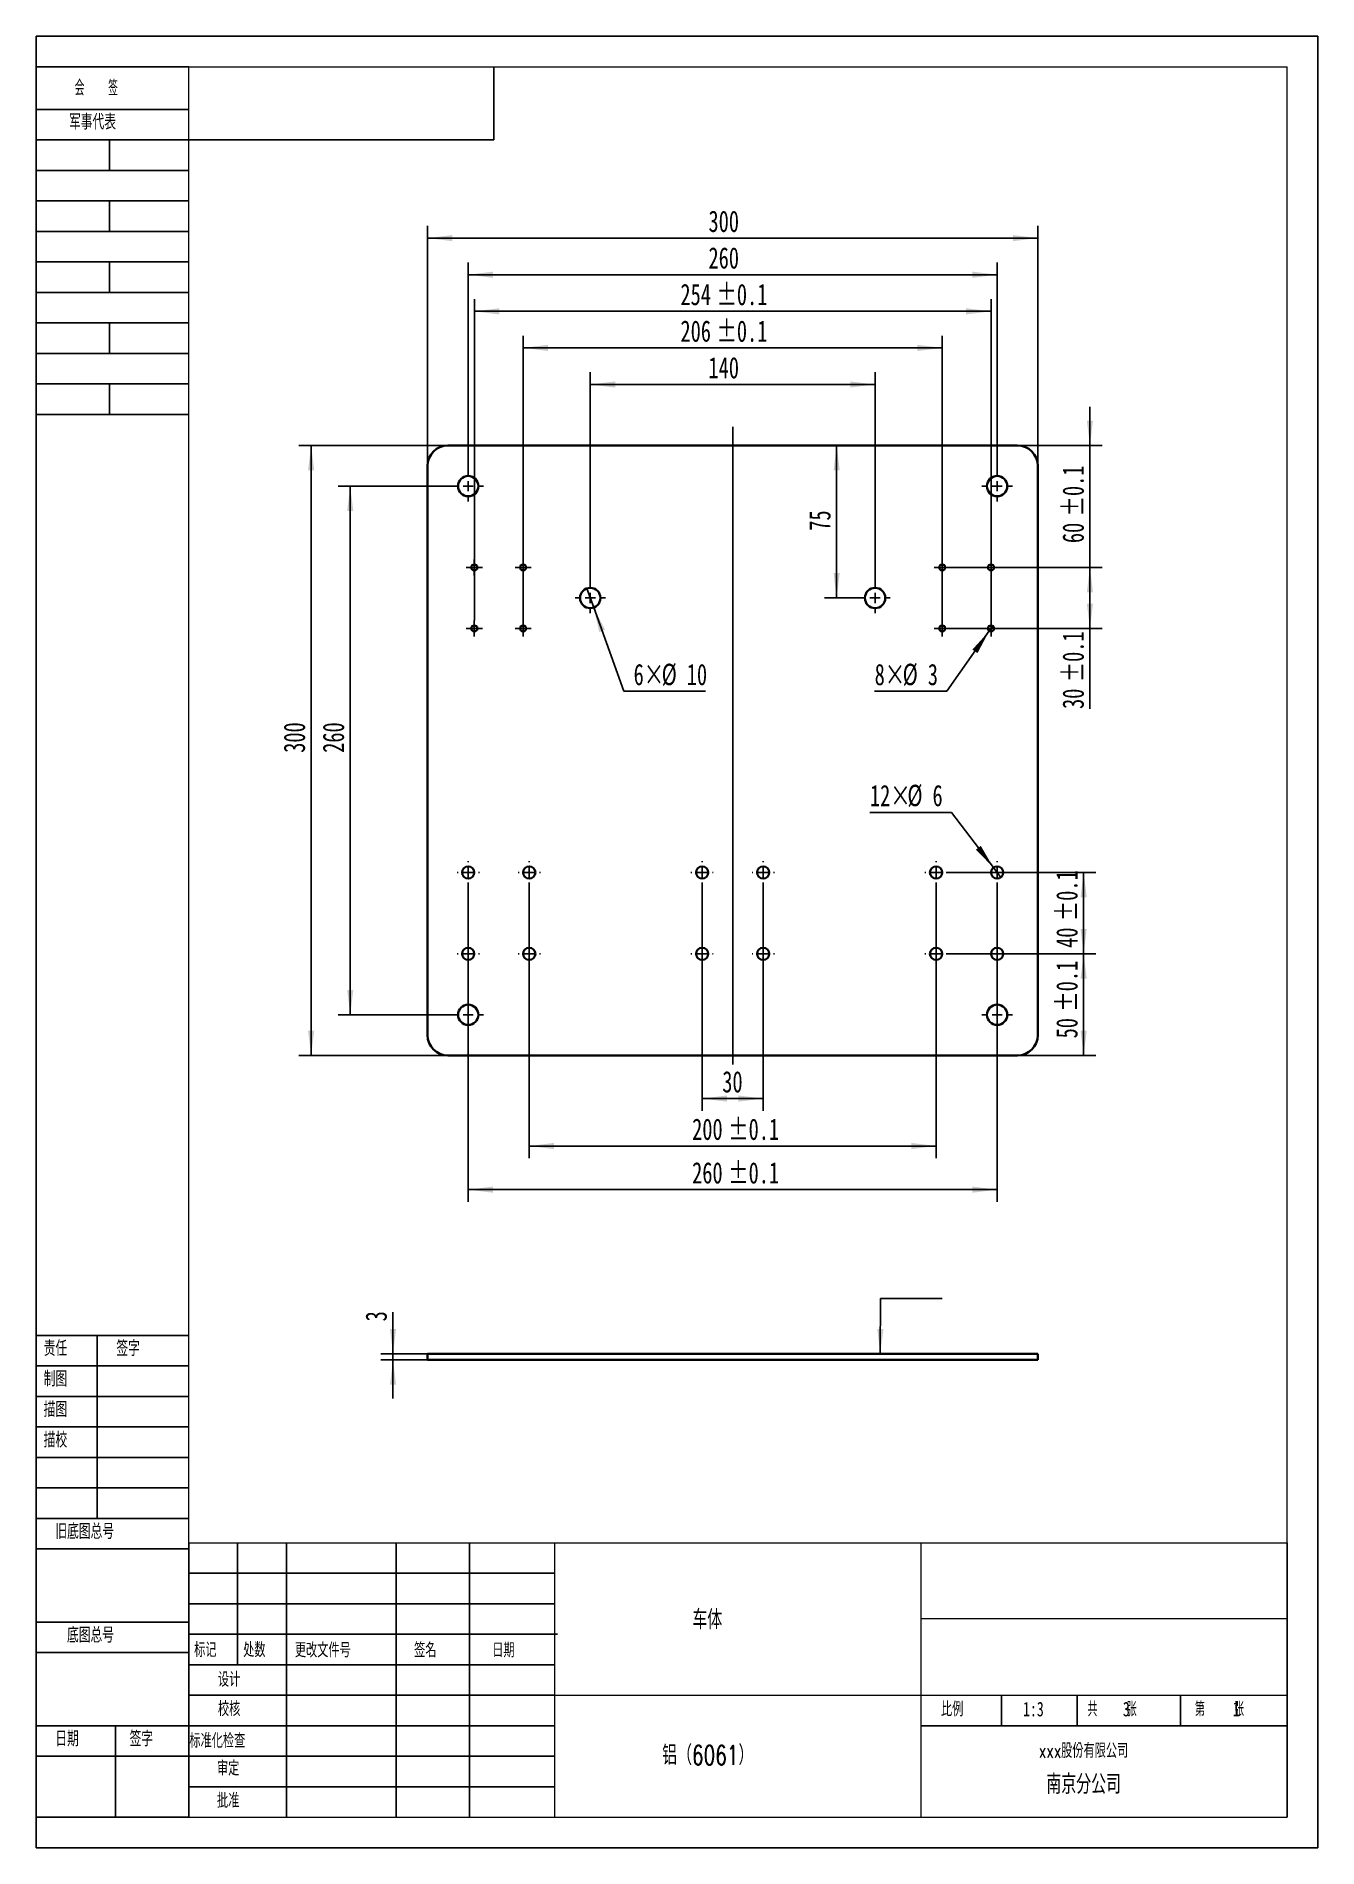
# Model space of a CAD drawing. Header units: millimetres. Extents: x 0 to 210, y 0 to 297.
import ezdxf

# ---------------------------------------------------------------- set-up
doc = ezdxf.new("R2010")
doc.units = ezdxf.units.MM
for name, color, linetype in [('1', 179, 'Continuous'), ('10', 7, 'Continuous'), ('FORMAT', 7, 'Continuous'), ('OB', 179, 'Continuous')]:
    doc.layers.add(name, color=color, linetype=linetype)
doc.layers.add('2', color=7, linetype='Continuous', lineweight=15)
doc.layers.add('3', color=179, linetype='Continuous', lineweight=15)
doc.styles.add('SLDTEXTSTYLE0', font='TXT', dxfattribs={"width": 0.7, "bigfont": 'bigfont'})
doc.styles.add('SLDTEXTSTYLE1', font='TXT', dxfattribs={"width": 0.566667, "bigfont": 'bigfont'})
doc.styles.add('SLDTEXTSTYLE2', font='TXT', dxfattribs={"width": 0.58, "bigfont": 'bigfont'})
doc.styles.add('SLDTEXTSTYLE3', font='TXT', dxfattribs={"width": 0.7})
doc.dimstyles.new('SLDDIMSTYLE0', dxfattribs={"dimtxt": 3.5, "dimasz": 4.08, "dimexe": 0, "dimexo": 0.0625, "dimgap": 0.875, "dimtad": 2, "dimlfac": 3, "dimrnd": 1e-09, "dimzin": 12, "dimdsep": 46, "dimtxsty": 'SLDTEXTSTYLE3', "dimsah": 1, "dimcen": 0.09, "dimadec": 0, "dimazin": 3, "dimtfac": 1, "dimtofl": 0, "dimtmove": 0, "dimatfit": 3, "dimfxl": 0, "dimfrac": 2, "dimtolj": 1, "dimtzin": 12, "dimarcsym": 0})
doc.dimstyles.new('SLDDIMSTYLE1', dxfattribs={"dimtxt": 3.5, "dimasz": 4.08, "dimexe": 0, "dimexo": 0.0625, "dimgap": 0.875, "dimtad": 2, "dimdec": 1, "dimlfac": 3, "dimrnd": 1e-09, "dimzin": 12, "dimdsep": 46, "dimtxsty": 'SLDTEXTSTYLE3', "dimsah": 1, "dimcen": 0.09, "dimadec": 0, "dimazin": 3, "dimtol": 1, "dimtp": 0.1, "dimtm": 0.1, "dimtfac": 1, "dimtdec": 1, "dimtofl": 0, "dimtmove": 0, "dimatfit": 3, "dimfxl": 0, "dimfrac": 2, "dimtolj": 1, "dimarcsym": 0})
doc.dimstyles.new('SLDDIMSTYLE2', dxfattribs={"dimtxt": 3.5, "dimasz": 4.08, "dimexe": 0, "dimexo": 0.0625, "dimgap": 0.875, "dimtad": 0, "dimtih": 1, "dimtoh": 1, "dimlfac": 3, "dimrnd": 1e-09, "dimzin": 12, "dimdsep": 46, "dimtxsty": 'SLDTEXTSTYLE3', "dimblk1": 'NONE', "dimsah": 1, "dimcen": 0, "dimadec": 0, "dimazin": 3, "dimtfac": 1, "dimtmove": 0, "dimatfit": 3, "dimldrblk": 'NONE', "dimfxl": 0, "dimfrac": 2, "dimtolj": 1, "dimtzin": 12, "dimarcsym": 0})
doc.dimstyles.new('SLDDIMSTYLE3', dxfattribs={"dimtxt": 3.5, "dimasz": 4.08, "dimexe": 0, "dimexo": 0.0625, "dimgap": 0.875, "dimtad": 2, "dimdec": 1, "dimlfac": 3, "dimrnd": 1e-09, "dimzin": 12, "dimdsep": 46, "dimtxsty": 'SLDTEXTSTYLE3', "dimsah": 1, "dimcen": 0.09, "dimadec": 0, "dimazin": 3, "dimtol": 1, "dimtp": 0.1, "dimtm": 0.1, "dimtfac": 1, "dimtdec": 1, "dimtmove": 0, "dimatfit": 0, "dimfxl": 0, "dimfrac": 2, "dimtolj": 1, "dimarcsym": 0})
doc.dimstyles.new('SLDDIMSTYLE4', dxfattribs={"dimtxt": 3.5, "dimasz": 4.08, "dimexe": 0, "dimexo": 0.0625, "dimgap": 0.875, "dimtad": 2, "dimlfac": 3, "dimrnd": 1e-09, "dimzin": 12, "dimdsep": 46, "dimtxsty": 'SLDTEXTSTYLE3', "dimsah": 1, "dimcen": 0.09, "dimadec": 0, "dimazin": 3, "dimtfac": 1, "dimtmove": 0, "dimatfit": 0, "dimfxl": 0, "dimfrac": 2, "dimtolj": 1, "dimtzin": 12, "dimarcsym": 0})

# ---------------------------------------------------------------- blocks, each defined once
blk = doc.blocks.new('_D')
at = {"layer": '10'}
for p, q in [((64.12, 226.57), (64.12, 265.9)), ((164.12, 226.57), (164.12, 265.9)), ((64.12, 263.9), (164.12, 263.9))]:
    blk.add_line(p, q, dxfattribs=at)
for points in [[(64.12, 263.9), (68.2, 263.39), (68.2, 264.41)], [(164.12, 263.9), (160.04, 264.41), (160.04, 263.39)]]:
    blk.add_solid(points, dxfattribs=at)
at = {"layer": '10', "insert": (110.16, 268.41), "char_height": 3.5, "attachment_point": 1, "style": 'SLDTEXTSTYLE3'}
blk.add_mtext('300', dxfattribs=at)
blk = doc.blocks.new('_D_1')
at = {"layer": '10'}
for p, q in [((67.46, 229.9), (43.05, 229.9)), ((45.05, 229.9), (45.05, 129.9)), ((67.46, 129.9), (43.05, 129.9))]:
    blk.add_line(p, q, dxfattribs=at)
for points in [[(45.05, 229.9), (44.54, 225.82), (45.56, 225.82)], [(45.05, 129.9), (45.56, 133.98), (44.54, 133.98)]]:
    blk.add_solid(points, dxfattribs=at)
at = {"layer": '10', "insert": (40.54, 179.52), "char_height": 3.5, "attachment_point": 1, "rotation": 90, "style": 'SLDTEXTSTYLE3'}
blk.add_mtext('300', dxfattribs=at)
blk = doc.blocks.new('_D_2')
at = {"layer": '10'}
for p, q in [((70.79, 225.73), (70.79, 259.9)), ((157.46, 225.73), (157.46, 259.9)), ((70.79, 257.9), (157.46, 257.9))]:
    blk.add_line(p, q, dxfattribs=at)
for points in [[(70.79, 257.9), (74.87, 257.39), (74.87, 258.41)], [(157.46, 257.9), (153.38, 258.41), (153.38, 257.39)]]:
    blk.add_solid(points, dxfattribs=at)
at = {"layer": '10', "insert": (110.16, 262.41), "char_height": 3.5, "attachment_point": 1, "style": 'SLDTEXTSTYLE3'}
blk.add_mtext('260', dxfattribs=at)
blk = doc.blocks.new('_D_3')
at = {"layer": '10'}
for p, q in [((71.79, 201.23), (71.79, 253.9)), ((156.46, 201.23), (156.46, 253.9)), ((71.79, 251.9), (156.46, 251.9))]:
    blk.add_line(p, q, dxfattribs=at)
for points in [[(71.79, 251.9), (75.87, 251.39), (75.87, 252.41)], [(156.46, 251.9), (152.38, 252.41), (152.38, 251.39)]]:
    blk.add_solid(points, dxfattribs=at)
at = {"layer": '10', "char_height": 3.5, "attachment_point": 1, "style": 'SLDTEXTSTYLE3'}
for s, insert in [('254', (105.56, 256.41)), ('±0.1', (111.48, 256.41))]:
    blk.add_mtext(s, dxfattribs=dict(at, insert=insert))
blk = doc.blocks.new('_D_4')
at = {"layer": '10'}
for p, q in [((79.79, 201.23), (79.79, 247.9)), ((148.46, 201.23), (148.46, 247.9)), ((79.79, 245.9), (148.46, 245.9))]:
    blk.add_line(p, q, dxfattribs=at)
for points in [[(79.79, 245.9), (83.87, 245.39), (83.87, 246.41)], [(148.46, 245.9), (144.38, 246.41), (144.38, 245.39)]]:
    blk.add_solid(points, dxfattribs=at)
at = {"layer": '10', "char_height": 3.5, "attachment_point": 1, "style": 'SLDTEXTSTYLE3'}
for s, insert in [('206', (105.57, 250.41)), ('±0.1', (111.48, 250.41))]:
    blk.add_mtext(s, dxfattribs=dict(at, insert=insert))
blk = doc.blocks.new('_D_5')
at = {"layer": '10'}
for p, q in [((90.79, 207.4), (90.79, 241.9)), ((137.46, 207.4), (137.46, 241.9)), ((90.79, 239.9), (137.46, 239.9))]:
    blk.add_line(p, q, dxfattribs=at)
for points in [[(90.79, 239.9), (94.87, 239.39), (94.87, 240.41)], [(137.46, 239.9), (133.38, 240.41), (133.38, 239.39)]]:
    blk.add_solid(points, dxfattribs=at)
at = {"layer": '10', "insert": (110.16, 244.41), "char_height": 3.5, "attachment_point": 1, "style": 'SLDTEXTSTYLE3'}
blk.add_mtext('140', dxfattribs=at)
blk = doc.blocks.new('_D_6')
at = {"layer": '10'}
for p, q in [((68.29, 223.23), (49.45, 223.23)), ((51.45, 223.23), (51.45, 136.57)), ((68.29, 136.57), (49.45, 136.57))]:
    blk.add_line(p, q, dxfattribs=at)
for points in [[(51.45, 223.23), (50.95, 219.15), (51.96, 219.15)], [(51.45, 136.57), (51.96, 140.65), (50.95, 140.65)]]:
    blk.add_solid(points, dxfattribs=at)
at = {"layer": '10', "insert": (46.94, 179.52), "char_height": 3.5, "attachment_point": 1, "rotation": 90, "style": 'SLDTEXTSTYLE3'}
blk.add_mtext('260', dxfattribs=at)
blk = doc.blocks.new('_D_7')
at = {"layer": '10'}
for p, q in [((70.79, 158.07), (70.79, 105.9)), ((157.46, 158.07), (157.46, 105.9)), ((70.79, 107.9), (157.46, 107.9))]:
    blk.add_line(p, q, dxfattribs=at)
for points in [[(70.79, 107.9), (74.87, 107.39), (74.87, 108.41)], [(157.46, 107.9), (153.38, 108.41), (153.38, 107.39)]]:
    blk.add_solid(points, dxfattribs=at)
at = {"layer": '10', "char_height": 3.5, "attachment_point": 1, "style": 'SLDTEXTSTYLE3'}
for s, insert in [('260', (107.48, 112.41)), ('±0.1', (113.4, 112.41))]:
    blk.add_mtext(s, dxfattribs=dict(at, insert=insert))
blk = doc.blocks.new('_D_8')
at = {"layer": '10'}
for p, q in [((80.79, 158.07), (80.79, 113.05)), ((147.46, 158.07), (147.46, 113.05)), ((80.79, 115.05), (147.46, 115.05))]:
    blk.add_line(p, q, dxfattribs=at)
for points in [[(80.79, 115.05), (84.87, 114.54), (84.87, 115.56)], [(147.46, 115.05), (143.38, 115.56), (143.38, 114.54)]]:
    blk.add_solid(points, dxfattribs=at)
at = {"layer": '10', "char_height": 3.5, "attachment_point": 1, "style": 'SLDTEXTSTYLE3'}
for s, insert in [('200', (107.48, 119.56)), ('±0.1', (113.4, 119.56))]:
    blk.add_mtext(s, dxfattribs=dict(at, insert=insert))
blk = doc.blocks.new('_D_9')
at = {"layer": '10'}
for p, q in [((109.12, 158.07), (109.12, 120.83)), ((119.12, 158.07), (119.12, 120.83)), ((109.12, 122.83), (119.12, 122.83))]:
    blk.add_line(p, q, dxfattribs=at)
for points in [[(109.12, 122.83), (113.2, 122.32), (113.2, 123.34)], [(119.12, 122.83), (115.04, 123.34), (115.04, 122.32)]]:
    blk.add_solid(points, dxfattribs=at)
at = {"layer": '10', "insert": (112.42, 127.34), "char_height": 3.5, "attachment_point": 1, "style": 'SLDTEXTSTYLE3'}
blk.add_mtext('30', dxfattribs=at)
blk = doc.blocks.new('_D_10')
at = {"layer": '10'}
for p, q in [((156.17, 199.49), (149.22, 189.6)), ((156.74, 200.31), (156.17, 199.49)), ((149.22, 189.6), (137.39, 189.6))]:
    blk.add_line(p, q, dxfattribs=at)
blk.add_solid([(156.17, 199.49), (153.41, 196.44), (154.24, 195.86)], dxfattribs=at)
at = {"layer": '10', "char_height": 3.5, "attachment_point": 1, "style": 'SLDTEXTSTYLE3'}
for s, insert in [('8×', (137.39, 194.11)), ('%%c', (141.98, 194.12)), ('3', (146.1, 194.11))]:
    blk.add_mtext(s, dxfattribs=dict(at, insert=insert))
blk = doc.blocks.new('_NONE')
blk = doc.blocks.new('_D_11')
at = {"layer": '10'}
for p, q in [((149.99, 169.75), (136.62, 169.75)), ((156.85, 160.7), (149.99, 169.75)), ((158.06, 159.1), (156.85, 160.7))]:
    blk.add_line(p, q, dxfattribs=at)
blk.add_solid([(156.85, 160.7), (154.79, 164.26), (153.98, 163.64)], dxfattribs=at)
at = {"layer": '10', "char_height": 3.5, "attachment_point": 1, "style": 'SLDTEXTSTYLE3'}
for s, insert in [('12×', (136.62, 174.26)), ('%%c', (142.76, 174.28)), ('6', (146.87, 174.26))]:
    blk.add_mtext(s, dxfattribs=dict(at, insert=insert))
blk = doc.blocks.new('_D_12')
at = {"layer": '10'}
for p, q in [((90.22, 206.47), (91.35, 203.33)), ((91.35, 203.33), (96.31, 189.6)), ((96.31, 189.6), (109.67, 189.6))]:
    blk.add_line(p, q, dxfattribs=at)
blk.add_solid([(91.35, 203.33), (92.26, 199.32), (93.22, 199.67)], dxfattribs=at)
at = {"layer": '10', "char_height": 3.5, "attachment_point": 1, "style": 'SLDTEXTSTYLE3'}
for s, insert in [('6×', (97.89, 194.11)), ('%%c', (102.49, 194.12)), ('10', (106.6, 194.11))]:
    blk.add_mtext(s, dxfattribs=dict(at, insert=insert))
blk = doc.blocks.new('_D_13')
at = {"layer": '10'}
for p, q in [((172.67, 229.9), (172.67, 236.25)), ((160.79, 229.9), (174.67, 229.9)), ((172.67, 209.9), (172.67, 229.9)), ((157.79, 209.9), (174.67, 209.9)), ((172.67, 209.9), (172.67, 203.55))]:
    blk.add_line(p, q, dxfattribs=at)
for points in [[(172.67, 229.9), (173.17, 233.98), (172.16, 233.98)], [(172.67, 209.9), (172.16, 205.82), (173.17, 205.82)]]:
    blk.add_solid(points, dxfattribs=at)
at = {"layer": '10', "char_height": 3.5, "attachment_point": 1, "rotation": 90, "style": 'SLDTEXTSTYLE3'}
for s, insert in [('±0.1', (168.16, 218.28)), ('60', (168.16, 213.9))]:
    blk.add_mtext(s, dxfattribs=dict(at, insert=insert))
blk = doc.blocks.new('_D_14')
at = {"layer": '10'}
for p, q in [((149.79, 209.9), (174.67, 209.9)), ((172.67, 209.9), (172.67, 199.9)), ((149.79, 199.9), (174.67, 199.9)), ((172.67, 199.9), (172.67, 186.71))]:
    blk.add_line(p, q, dxfattribs=at)
for points in [[(172.67, 209.9), (172.16, 205.82), (173.17, 205.82)], [(172.67, 199.9), (173.17, 203.98), (172.16, 203.98)]]:
    blk.add_solid(points, dxfattribs=at)
at = {"layer": '10', "char_height": 3.5, "attachment_point": 1, "rotation": 90, "style": 'SLDTEXTSTYLE3'}
for s, insert in [('±0.1', (168.16, 191.09)), ('30', (168.16, 186.71))]:
    blk.add_mtext(s, dxfattribs=dict(at, insert=insert))
blk = doc.blocks.new('_D_15')
at = {"layer": '10'}
for p, q in [((159.29, 146.57), (173.64, 146.57)), ((171.64, 146.57), (171.64, 129.9)), ((160.79, 129.9), (173.64, 129.9))]:
    blk.add_line(p, q, dxfattribs=at)
for points in [[(171.64, 146.57), (171.13, 142.49), (172.15, 142.49)], [(171.64, 129.9), (172.15, 133.98), (171.13, 133.98)]]:
    blk.add_solid(points, dxfattribs=at)
at = {"layer": '10', "char_height": 3.5, "attachment_point": 1, "rotation": 90, "style": 'SLDTEXTSTYLE3'}
for s, insert in [('±0.1', (167.13, 137.08)), ('50', (167.13, 132.7))]:
    blk.add_mtext(s, dxfattribs=dict(at, insert=insert))
blk = doc.blocks.new('_D_16')
at = {"layer": '10'}
for p, q in [((149.29, 159.9), (173.64, 159.9)), ((171.64, 159.9), (171.64, 146.57)), ((149.29, 146.57), (173.64, 146.57))]:
    blk.add_line(p, q, dxfattribs=at)
for points in [[(171.64, 159.9), (171.13, 155.82), (172.15, 155.82)], [(171.64, 146.57), (172.15, 150.65), (171.13, 150.65)]]:
    blk.add_solid(points, dxfattribs=at)
at = {"layer": '10', "char_height": 3.5, "attachment_point": 1, "rotation": 90, "style": 'SLDTEXTSTYLE3'}
for s, insert in [('±0.1', (167.13, 151.92)), ('40', (167.13, 147.54))]:
    blk.add_mtext(s, dxfattribs=dict(at, insert=insert))
blk = doc.blocks.new('_D_17')
at = {"layer": '10'}
for p, q in [((131.16, 229.9), (131.16, 204.9)), ((134.96, 204.9), (129.16, 204.9))]:
    blk.add_line(p, q, dxfattribs=at)
for points in [[(131.16, 229.9), (130.66, 225.82), (131.67, 225.82)], [(131.16, 204.9), (131.67, 208.98), (130.66, 208.98)]]:
    blk.add_solid(points, dxfattribs=at)
at = {"layer": '10', "insert": (126.65, 215.93), "char_height": 3.5, "attachment_point": 1, "rotation": 90, "style": 'SLDTEXTSTYLE3'}
blk.add_mtext('75', dxfattribs=at)
blk = doc.blocks.new('SW_CENTERMARKSYMBOL_0')
at = {"layer": '10', "color": 0}
for p, q in [((-0.83, 0), (-1.33, 0)), ((0, 0), (-0.83, 0)), ((0, 0.83), (0, 1.33)), ((0, 0), (0, 0.83)), ((0, 0), (0, -0.83)), ((0, 0), (0.83, 0)), ((0.83, 0), (1.33, 0)), ((0, -0.83), (0, -1.33))]:
    blk.add_line(p, q, dxfattribs=at)
blk = doc.blocks.new('SW_CENTERMARKSYMBOL_1')
at = {"layer": '10', "color": 0}
for p, q in [((-0.83, 0), (-1.33, 0)), ((0, 0), (-0.83, 0)), ((0, 0.83), (0, 1.33)), ((0, 0), (0, 0.83)), ((0, 0), (0, -0.83)), ((0, 0), (0.83, 0)), ((0.83, 0), (1.33, 0)), ((0, -0.83), (0, -1.33))]:
    blk.add_line(p, q, dxfattribs=at)
blk = doc.blocks.new('SW_CENTERMARKSYMBOL_2')
at = {"layer": '10', "color": 0}
for p, q in [((-0.83, 0), (-1.33, 0)), ((0, 0), (-0.83, 0)), ((0, 0.83), (0, 1.33)), ((0, 0), (0, 0.83)), ((0, 0), (0, -0.83)), ((0, 0), (0.83, 0)), ((0.83, 0), (1.33, 0)), ((0, -0.83), (0, -1.33))]:
    blk.add_line(p, q, dxfattribs=at)
blk = doc.blocks.new('SW_CENTERMARKSYMBOL_3')
at = {"layer": '10', "color": 0}
for p, q in [((-0.83, 0), (-1.33, 0)), ((0, 0), (-0.83, 0)), ((0, 0.83), (0, 1.33)), ((0, 0), (0, 0.83)), ((0, 0), (0, -0.83)), ((0, 0), (0.83, 0)), ((0.83, 0), (1.33, 0)), ((0, -0.83), (0, -1.33))]:
    blk.add_line(p, q, dxfattribs=at)
blk = doc.blocks.new('SW_CENTERMARKSYMBOL_4')
at = {"layer": '10', "color": 0}
for p, q in [((-0.83, 0), (-1.33, 0)), ((0, 0), (-0.83, 0)), ((0, 0.83), (0, 1.33)), ((0, 0), (0, 0.83)), ((0, 0), (0, -0.83)), ((0, 0), (0.83, 0)), ((0.83, 0), (1.33, 0)), ((0, -0.83), (0, -1.33))]:
    blk.add_line(p, q, dxfattribs=at)
blk = doc.blocks.new('SW_CENTERMARKSYMBOL_5')
at = {"layer": '10', "color": 0}
for p, q in [((-0.83, 0), (-1.33, 0)), ((0, 0), (-0.83, 0)), ((0, 0.83), (0, 1.33)), ((0, 0), (0, 0.83)), ((0, 0), (0, -0.83)), ((0, 0), (0.83, 0)), ((0.83, 0), (1.33, 0)), ((0, -0.83), (0, -1.33))]:
    blk.add_line(p, q, dxfattribs=at)
blk = doc.blocks.new('SW_CENTERMARKSYMBOL_6')
at = {"layer": '10', "color": 0}
for p, q in [((-0.83, 0), (-1.33, 0)), ((0, 0), (-0.83, 0)), ((0, 0.83), (0, 1.33)), ((0, 0), (0, 0.83)), ((0, 0), (0, -0.83)), ((0, 0), (0.83, 0)), ((0.83, 0), (1.33, 0)), ((0, -0.83), (0, -1.33))]:
    blk.add_line(p, q, dxfattribs=at)
blk = doc.blocks.new('SW_CENTERMARKSYMBOL_7')
at = {"layer": '10', "color": 0}
for p, q in [((-0.83, 0), (-1.33, 0)), ((0, 0), (-0.83, 0)), ((0, 0.83), (0, 1.33)), ((0, 0), (0, 0.83)), ((0, 0), (0, -0.83)), ((0, 0), (0.83, 0)), ((0.83, 0), (1.33, 0)), ((0, -0.83), (0, -1.33))]:
    blk.add_line(p, q, dxfattribs=at)
blk = doc.blocks.new('SW_CENTERMARKSYMBOL_8')
at = {"layer": '10', "color": 0}
for p, q in [((-1.67, 0), (-2.5, 0)), ((0, 0), (-0.83, 0)), ((0, 1.67), (0, 2.5)), ((0, 0), (0, 0.83)), ((0, 0), (0, -0.83)), ((0, 0), (0.83, 0)), ((1.67, 0), (2.5, 0)), ((0, -1.67), (0, -2.5))]:
    blk.add_line(p, q, dxfattribs=at)
blk = doc.blocks.new('SW_CENTERMARKSYMBOL_9')
at = {"layer": '10', "color": 0}
for p, q in [((-1.67, 0), (-2.5, 0)), ((0, 0), (-0.83, 0)), ((0, 1.67), (0, 2.5)), ((0, 0), (0, 0.83)), ((0, 0), (0, -0.83)), ((0, 0), (0.83, 0)), ((1.67, 0), (2.5, 0)), ((0, -1.67), (0, -2.5))]:
    blk.add_line(p, q, dxfattribs=at)
blk = doc.blocks.new('SW_CENTERMARKSYMBOL_10')
at = {"layer": '10', "color": 0}
for p, q in [((-1.67, 0), (-2.5, 0)), ((0, 0), (-0.83, 0)), ((0, 1.67), (0, 2.5)), ((0, 0), (0, 0.83)), ((0, 0), (0, -0.83)), ((0, 0), (0.83, 0)), ((1.67, 0), (2.5, 0)), ((0, -1.67), (0, -2.5))]:
    blk.add_line(p, q, dxfattribs=at)
blk = doc.blocks.new('SW_CENTERMARKSYMBOL_11')
at = {"layer": '10', "color": 0}
for p, q in [((-1.67, 0), (-2.5, 0)), ((0, 0), (-0.83, 0)), ((0, 1.67), (0, 2.5)), ((0, 0), (0, 0.83)), ((0, 0), (0, -0.83)), ((0, 0), (0.83, 0)), ((1.67, 0), (2.5, 0)), ((0, -1.67), (0, -2.5))]:
    blk.add_line(p, q, dxfattribs=at)
blk = doc.blocks.new('SW_CENTERMARKSYMBOL_12')
at = {"layer": '10', "color": 0}
for p, q in [((-1.67, 0), (-2.5, 0)), ((0, 0), (-0.83, 0)), ((0, 1.67), (0, 2.5)), ((0, 0), (0, 0.83)), ((0, 0), (0, -0.83)), ((0, 0), (0.83, 0)), ((1.67, 0), (2.5, 0)), ((0, -1.67), (0, -2.5))]:
    blk.add_line(p, q, dxfattribs=at)
blk = doc.blocks.new('SW_CENTERMARKSYMBOL_13')
at = {"layer": '10', "color": 0}
for p, q in [((-1.67, 0), (-2.5, 0)), ((0, 0), (-0.83, 0)), ((0, 1.67), (0, 2.5)), ((0, 0), (0, 0.83)), ((0, 0), (0, -0.83)), ((0, 0), (0.83, 0)), ((1.67, 0), (2.5, 0)), ((0, -1.67), (0, -2.5))]:
    blk.add_line(p, q, dxfattribs=at)
blk = doc.blocks.new('SW_CENTERMARKSYMBOL_14')
at = {"layer": '10', "color": 0}
for p, q in [((-1.67, 0), (-1.83, 0)), ((0, 0), (-0.83, 0)), ((0, 1.67), (0, 1.83)), ((0, 0), (0, 0.83)), ((0, 0), (0, -0.83)), ((0, 0), (0.83, 0)), ((1.67, 0), (1.83, 0)), ((0, -1.67), (0, -1.83))]:
    blk.add_line(p, q, dxfattribs=at)
blk = doc.blocks.new('SW_CENTERMARKSYMBOL_15')
at = {"layer": '10', "color": 0}
for p, q in [((-1.67, 0), (-1.83, 0)), ((0, 0), (-0.83, 0)), ((0, 1.67), (0, 1.83)), ((0, 0), (0, 0.83)), ((0, 0), (0, -0.83)), ((0, 0), (0.83, 0)), ((1.67, 0), (1.83, 0)), ((0, -1.67), (0, -1.83))]:
    blk.add_line(p, q, dxfattribs=at)
blk = doc.blocks.new('SW_CENTERMARKSYMBOL_16')
at = {"layer": '10', "color": 0}
for p, q in [((-1.67, 0), (-1.83, 0)), ((0, 0), (-0.83, 0)), ((0, 1.67), (0, 1.83)), ((0, 0), (0, 0.83)), ((0, 0), (0, -0.83)), ((0, 0), (0.83, 0)), ((1.67, 0), (1.83, 0)), ((0, -1.67), (0, -1.83))]:
    blk.add_line(p, q, dxfattribs=at)
blk = doc.blocks.new('SW_CENTERMARKSYMBOL_17')
at = {"layer": '10', "color": 0}
for p, q in [((-1.67, 0), (-1.83, 0)), ((0, 0), (-0.83, 0)), ((0, 1.67), (0, 1.83)), ((0, 0), (0, 0.83)), ((0, 0), (0, -0.83)), ((0, 0), (0.83, 0)), ((1.67, 0), (1.83, 0)), ((0, -1.67), (0, -1.83))]:
    blk.add_line(p, q, dxfattribs=at)
blk = doc.blocks.new('SW_CENTERMARKSYMBOL_18')
at = {"layer": '10', "color": 0}
for p, q in [((-1.67, 0), (-1.83, 0)), ((0, 0), (-0.83, 0)), ((0, 1.67), (0, 1.83)), ((0, 0), (0, 0.83)), ((0, 0), (0, -0.83)), ((0, 0), (0.83, 0)), ((1.67, 0), (1.83, 0)), ((0, -1.67), (0, -1.83))]:
    blk.add_line(p, q, dxfattribs=at)
blk = doc.blocks.new('SW_CENTERMARKSYMBOL_19')
at = {"layer": '10', "color": 0}
for p, q in [((-1.67, 0), (-1.83, 0)), ((0, 0), (-0.83, 0)), ((0, 1.67), (0, 1.83)), ((0, 0), (0, 0.83)), ((0, 0), (0, -0.83)), ((0, 0), (0.83, 0)), ((1.67, 0), (1.83, 0)), ((0, -1.67), (0, -1.83))]:
    blk.add_line(p, q, dxfattribs=at)
blk = doc.blocks.new('SW_CENTERMARKSYMBOL_20')
at = {"layer": '10', "color": 0}
for p, q in [((-1.67, 0), (-1.83, 0)), ((0, 0), (-0.83, 0)), ((0, 1.67), (0, 1.83)), ((0, 0), (0, 0.83)), ((0, 0), (0, -0.83)), ((0, 0), (0.83, 0)), ((1.67, 0), (1.83, 0)), ((0, -1.67), (0, -1.83))]:
    blk.add_line(p, q, dxfattribs=at)
blk = doc.blocks.new('SW_CENTERMARKSYMBOL_21')
at = {"layer": '10', "color": 0}
for p, q in [((-1.67, 0), (-1.83, 0)), ((0, 0), (-0.83, 0)), ((0, 1.67), (0, 1.83)), ((0, 0), (0, 0.83)), ((0, 0), (0, -0.83)), ((0, 0), (0.83, 0)), ((1.67, 0), (1.83, 0)), ((0, -1.67), (0, -1.83))]:
    blk.add_line(p, q, dxfattribs=at)
blk = doc.blocks.new('SW_CENTERMARKSYMBOL_22')
at = {"layer": '10', "color": 0}
for p, q in [((-1.67, 0), (-1.83, 0)), ((0, 0), (-0.83, 0)), ((0, 1.67), (0, 1.83)), ((0, 0), (0, 0.83)), ((0, 0), (0, -0.83)), ((0, 0), (0.83, 0)), ((1.67, 0), (1.83, 0)), ((0, -1.67), (0, -1.83))]:
    blk.add_line(p, q, dxfattribs=at)
blk = doc.blocks.new('SW_CENTERMARKSYMBOL_23')
at = {"layer": '10', "color": 0}
for p, q in [((-1.67, 0), (-1.83, 0)), ((0, 0), (-0.83, 0)), ((0, 1.67), (0, 1.83)), ((0, 0), (0, 0.83)), ((0, 0), (0, -0.83)), ((0, 0), (0.83, 0)), ((1.67, 0), (1.83, 0)), ((0, -1.67), (0, -1.83))]:
    blk.add_line(p, q, dxfattribs=at)
blk = doc.blocks.new('SW_CENTERMARKSYMBOL_24')
at = {"layer": '10', "color": 0}
for p, q in [((-1.67, 0), (-1.83, 0)), ((0, 0), (-0.83, 0)), ((0, 1.67), (0, 1.83)), ((0, 0), (0, 0.83)), ((0, 0), (0, -0.83)), ((0, 0), (0.83, 0)), ((1.67, 0), (1.83, 0)), ((0, -1.67), (0, -1.83))]:
    blk.add_line(p, q, dxfattribs=at)
blk = doc.blocks.new('SW_CENTERMARKSYMBOL_25')
at = {"layer": '10', "color": 0}
for p, q in [((-1.67, 0), (-1.83, 0)), ((0, 0), (-0.83, 0)), ((0, 1.67), (0, 1.83)), ((0, 0), (0, 0.83)), ((0, 0), (0, -0.83)), ((0, 0), (0.83, 0)), ((1.67, 0), (1.83, 0)), ((0, -1.67), (0, -1.83))]:
    blk.add_line(p, q, dxfattribs=at)
blk = doc.blocks.new('_D_18')
at = {"layer": '10'}
for p, q in [((58.46, 80.98), (58.46, 87.83)), ((64.12, 80.98), (56.46, 80.98)), ((58.46, 80.98), (58.46, 79.98)), ((64.12, 79.98), (56.46, 79.98)), ((58.46, 79.98), (58.46, 73.63))]:
    blk.add_line(p, q, dxfattribs=at)
for points in [[(58.46, 80.98), (58.97, 85.06), (57.96, 85.06)], [(58.46, 79.98), (57.96, 75.9), (58.97, 75.9)]]:
    blk.add_solid(points, dxfattribs=at)
at = {"layer": '10', "insert": (53.95, 86.3), "char_height": 3.5, "attachment_point": 1, "rotation": 90, "style": 'SLDTEXTSTYLE3'}
blk.add_mtext('3', dxfattribs=at)

msp = doc.modelspace()

# ---------------------------------------------------------------- linework, layer by layer
at = {"color": 7, "linetype": 'Continuous', "lineweight": 40}
for p, q in [((160.7889, 229.9012), (67.4555, 229.9012)), ((64.1222, 226.5678), (64.1222, 133.2345)), ((164.1222, 133.2345), (164.1222, 226.5678)), ((67.4555, 129.9012), (160.7889, 129.9012)), ((64.1222, 79.984), (64.1222, 80.984)), ((64.1222, 80.984), (67.4555, 80.984)), ((160.7889, 80.984), (67.4555, 80.984)), ((160.7889, 80.984), (164.1222, 80.984)), ((164.1222, 80.984), (164.1222, 79.984)), ((67.4555, 79.984), (64.1222, 79.984)), ((160.7889, 79.984), (67.4555, 79.984)), ((164.1222, 79.984), (160.7889, 79.984))]:
    msp.add_line(p, q, dxfattribs=at)
for centre, radius in [((70.7889, 223.2345), 1.6667), ((157.4555, 223.2345), 1.6667), ((71.7889, 209.9012), 0.5), ((79.7889, 209.9012), 0.5), ((148.4555, 209.9012), 0.5), ((156.4555, 209.9012), 0.5), ((90.7889, 204.9012), 1.6667), ((137.4555, 204.9012), 1.6667), ((71.7889, 199.9012), 0.5), ((79.7889, 199.9012), 0.5), ((148.4555, 199.9012), 0.5), ((156.4555, 199.9012), 0.5), ((70.7889, 159.9012), 1), ((80.7889, 159.9012), 1), ((109.1222, 159.9012), 1), ((119.1222, 159.9012), 1), ((147.4555, 159.9012), 1), ((157.4555, 159.9012), 1), ((70.7889, 146.5678), 1), ((80.7889, 146.5678), 1), ((109.1222, 146.5678), 1), ((119.1222, 146.5678), 1), ((147.4555, 146.5678), 1), ((157.4555, 146.5678), 1), ((70.7889, 136.5678), 1.6667), ((157.4555, 136.5678), 1.6667)]:
    msp.add_circle(centre, radius, dxfattribs=at)
for centre, start, end in [((67.4555, 226.5678), 90, 180), ((160.7889, 226.5678), 0, 90), ((67.4555, 133.2345), 180, 270), ((160.7889, 133.2345), 270, 0)]:
    msp.add_arc(centre, 3.3333, start, end, dxfattribs=at)
at = {"layer": '1', "color": 7}
for p, q in [((0, 297), (210, 297)), ((210, 0), (210, 297)), ((0, 0), (0, 297)), ((0, 74), (25, 74)), ((0, 69), (25, 69)), ((0, 64), (25, 64)), ((0, 59), (25, 59)), ((25, 35), (85.4191, 35)), ((25, 30), (85, 30)), ((25, 25), (85, 25)), ((25, 20), (85, 20)), ((25, 15), (85, 15)), ((25, 10), (85, 10)), ((0, 0), (210, 0))]:
    msp.add_line(p, q, dxfattribs=at)
at = {"layer": '10'}
for p, q in [((114.1222, 232.9479), (114.1222, 128.4125)), ((138.2992, 80.984), (138.3631, 90.0724)), ((138.3631, 90.0724), (148.4502, 90.0724))]:
    msp.add_line(p, q, dxfattribs=at)
msp.add_solid([(138.2992, 80.984), (138.8358, 85.0604), (137.8199, 85.0675)], dxfattribs=at)
at = {"layer": '2', "color": 7}
for p, q in [((25, 5), (25, 60)), ((25, 5), (25, 60)), ((25, 50), (25, 5)), ((25, 50), (205, 50)), ((85, 5), (85, 50)), ((145, 5), (145, 50)), ((205, 50), (205, 5)), ((145, 37.5814), (205, 37.5814)), ((85, 25), (205, 25))]:
    msp.add_line(p, q, dxfattribs=at)
at = {"layer": '3', "color": 7}
for p, q in [((25, 5), (25, 292)), ((25, 292), (205, 292)), ((205, 5), (205, 292)), ((25, 5), (205, 5))]:
    msp.add_line(p, q, dxfattribs=at)
at = {"layer": 'FORMAT', "color": 7}
for p, q in [((25, 292), (0, 292)), ((75, 280), (75, 292)), ((25, 285), (0, 285)), ((25, 280), (0, 280)), ((12, 275), (12, 280)), ((25, 280), (75, 280)), ((25, 275), (0, 275)), ((25, 270), (0, 270)), ((12, 265), (12, 270)), ((25, 265), (0, 265)), ((25, 260), (0, 260)), ((12, 255), (12, 260)), ((25, 255), (0, 255)), ((25, 250), (0, 250)), ((12, 245), (12, 250)), ((25, 245), (0, 245)), ((25, 240), (0, 240)), ((12, 235), (12, 240)), ((25, 235), (0, 235)), ((0, 84), (25, 84)), ((10, 54), (10, 84)), ((0, 79), (25, 79)), ((0, 54), (25, 54)), ((0, 49), (25, 49)), ((33, 30), (33, 50)), ((41, 5), (41, 50)), ((59, 5), (59, 50)), ((71, 5), (71, 50)), ((25, 45), (85, 45)), ((25, 40), (85, 40)), ((0, 37), (25, 37)), ((0, 32), (25, 32)), ((158.1683, 20), (158.1683, 25)), ((170.5768, 20), (170.5768, 25)), ((187.5249, 20), (187.5249, 25)), ((0, 20), (25, 20)), ((13, 5), (13, 20)), ((145, 20), (205, 20)), ((0, 15), (25, 15)), ((25, 5), (0, 5))]:
    msp.add_line(p, q, dxfattribs=at)

# ---------------------------------------------------------------- block references
at = {"layer": '10'}
for name, p in [('SW_CENTERMARKSYMBOL_8', (70.7889, 223.2345)), ('SW_CENTERMARKSYMBOL_9', (157.4555, 223.2345)), ('SW_CENTERMARKSYMBOL_5', (71.7889, 209.9012)), ('SW_CENTERMARKSYMBOL_4', (79.7889, 209.9012)), ('SW_CENTERMARKSYMBOL_0', (148.4555, 209.9012)), ('SW_CENTERMARKSYMBOL_1', (156.4555, 209.9012)), ('SW_CENTERMARKSYMBOL_12', (90.7889, 204.9012)), ('SW_CENTERMARKSYMBOL_13', (137.4555, 204.9012)), ('SW_CENTERMARKSYMBOL_7', (71.7889, 199.9012)), ('SW_CENTERMARKSYMBOL_6', (79.7889, 199.9012)), ('SW_CENTERMARKSYMBOL_2', (148.4555, 199.9012)), ('SW_CENTERMARKSYMBOL_3', (156.4555, 199.9012)), ('SW_CENTERMARKSYMBOL_15', (70.7889, 159.9012)), ('SW_CENTERMARKSYMBOL_16', (80.7889, 159.9012)), ('SW_CENTERMARKSYMBOL_22', (109.1222, 159.9012)), ('SW_CENTERMARKSYMBOL_23', (119.1222, 159.9012)), ('SW_CENTERMARKSYMBOL_20', (147.4555, 159.9012)), ('SW_CENTERMARKSYMBOL_19', (157.4555, 159.9012)), ('SW_CENTERMARKSYMBOL_14', (70.7889, 146.5678)), ('SW_CENTERMARKSYMBOL_17', (80.7889, 146.5678)), ('SW_CENTERMARKSYMBOL_24', (109.1222, 146.5678)), ('SW_CENTERMARKSYMBOL_25', (119.1222, 146.5678)), ('SW_CENTERMARKSYMBOL_21', (147.4555, 146.5678)), ('SW_CENTERMARKSYMBOL_18', (157.4555, 146.5678)), ('SW_CENTERMARKSYMBOL_10', (70.7889, 136.5678)), ('SW_CENTERMARKSYMBOL_11', (157.4555, 136.5678))]:
    msp.add_blockref(name, p, dxfattribs=at)

# ---------------------------------------------------------------- texts
at = {"color": 7, "linetype": 'Continuous', "lineweight": 0, "attachment_point": 1, "style": 'SLDTEXTSTYLE3'}
for s, insert, char_height in [('1:3', (161.7021, 23.931), 2.38125), ('3', (178.0647, 23.931), 2.3813), ('1', (196.0678, 23.931), 2.3813)]:
    msp.add_mtext(s, dxfattribs=dict(at, insert=insert, char_height=char_height))
at = {"layer": '2', "attachment_point": 1, "style": 'SLDTEXTSTYLE0'}
for s, insert, char_height in [('标记', (25.8732, 33.6465), 2.38125), ('设计', (29.7722, 28.7837), 2.38125), ('xxx\\M+18CD2份\\M+1974C\\M+18CC0\\M+18CF6\\M+18E69', (164.3007, 17.1174), 2.38125), ('\\M+193EC\\M+18B9E\\M+195AA\\M+18CF6\\M+18E69', (165.5292, 12.0132), 3.175)]:
    msp.add_mtext(s, dxfattribs=dict(at, insert=insert, char_height=char_height))
at = {"layer": '2', "color": 7, "char_height": 2.38125, "attachment_point": 1}
for s, insert, style in [('处\\M+19094', (33.9057, 33.6465), 'SLDTEXTSTYLE0'), ('\\M+18D58\\M+189FC\\M+195B6\\M+18C8F\\M+18D86', (42.3759, 33.6003), 'SLDTEXTSTYLE0'), ('签\\M+196BC', (61.9153, 33.6003), 'SLDTEXTSTYLE0'), ('\\M+193FA\\M+18AFA', (74.7182, 33.6003), 'SLDTEXTSTYLE0'), ('\\M+18D5A\\M+18A6A', (29.7722, 23.9684), 'SLDTEXTSTYLE0'), ('\\M+194E4\\M+197E1', (148.2548, 23.9231), 'SLDTEXTSTYLE0'), ('\\M+18BA4    张', (172.2845, 23.931), 'SLDTEXTSTYLE1'), ('\\M+191E6    张', (189.8903, 23.9231), 'SLDTEXTSTYLE1'), ('标\\M+18F79\\M+189BB检查', (25.0916, 18.7571), 'SLDTEXTSTYLE0'), ('审\\M+192E8', (29.6144, 14.2243), 'SLDTEXTSTYLE0'), ('\\M+194E1\\M+18F79', (29.6144, 8.9397), 'SLDTEXTSTYLE0')]:
    msp.add_mtext(s, dxfattribs=dict(at, insert=insert, style=style))
at = {"layer": 'FORMAT', "char_height": 3.175, "attachment_point": 1, "style": 'SLDTEXTSTYLE0'}
for s, insert in [('车\\M+191CC', (107.5229, 38.9985)), ('铝\\M+181696061\\M+1816A', (102.5734, 16.7792))]:
    msp.add_mtext(s, dxfattribs=dict(at, insert=insert))
at = {"layer": 'OB', "color": 7, "char_height": 2.5, "attachment_point": 1}
for s, insert, style in [('\\M+189EF   签', (6.309, 289.7769), 'SLDTEXTSTYLE2'), ('军\\M+18E96\\M+191E3\\M+1955C', (5.3708, 284.2005), 'SLDTEXTSTYLE0'), ('责\\M+19443', (1.2158, 83.1229), 'SLDTEXTSTYLE0'), ('签\\M+18E9A', (13.1275, 83.1229), 'SLDTEXTSTYLE0'), ('\\M+190A7图', (1.2158, 78.1229), 'SLDTEXTSTYLE0'), ('\\M+19560图', (1.2158, 73.1229), 'SLDTEXTSTYLE0'), ('\\M+19560\\M+18D5A', (1.2158, 68.1229), 'SLDTEXTSTYLE0'), ('\\M+18B8C\\M+192EA图总\\M+18D86', (3.1275, 53.1229), 'SLDTEXTSTYLE0'), ('\\M+192EA图总\\M+18D86', (5.0391, 36.1229), 'SLDTEXTSTYLE0'), ('\\M+193FA\\M+18AFA', (3.1275, 19.1229), 'SLDTEXTSTYLE0'), ('签\\M+18E9A', (15.2921, 19.1229), 'SLDTEXTSTYLE0')]:
    msp.add_mtext(s, dxfattribs=dict(at, insert=insert, style=style))

# ---------------------------------------------------------------- dimensions: what is measured, and where the dimension line sits
at = {"layer": '10'}
for base, p1, p2, dimstyle, picture, middle in [((164.1222, 263.9012), (64.1222, 226.5678), (164.1222, 226.5678), 'SLDDIMSTYLE0', '_D', (112.4663, 263.9012)), ((157.4555, 257.9012), (70.7889, 225.7345), (157.4555, 225.7345), 'SLDDIMSTYLE0', '_D_2', (112.4663, 257.9012)), ((156.4555, 251.9012), (71.7889, 201.2345), (156.4555, 201.2345), 'SLDDIMSTYLE1', '_D_3', (112.4663, 251.9012)), ((148.4555, 245.9012), (79.7889, 201.2345), (148.4555, 201.2345), 'SLDDIMSTYLE1', '_D_4', (112.4663, 245.9012)), ((137.4555, 239.9012), (90.7889, 207.4012), (137.4555, 207.4012), 'SLDDIMSTYLE0', '_D_5', (112.4663, 239.9012)), ((157.4555, 107.9012), (70.7889, 158.0678), (157.4555, 158.0678), 'SLDDIMSTYLE1', '_D_7', (114.3802, 107.9012)), ((147.4555, 115.0516), (80.7889, 158.0678), (147.4555, 158.0678), 'SLDDIMSTYLE1', '_D_8', (114.3802, 115.0516)), ((119.1222, 122.8319), (109.1222, 158.0678), (119.1222, 158.0678), 'SLDDIMSTYLE0', '_D_9', (113.9546, 122.8319))]:
    dim = msp.add_linear_dim(base=base, p1=p1, p2=p2, dimstyle=dimstyle, dxfattribs=at)
    dim.commit()
    dim.dimension.update_dxf_attribs({"geometry": picture, "text_midpoint": middle, "dimtype": 160})
for base, p1, p2, dimstyle, picture, middle in [((172.6669, 229.9012), (157.7889, 209.9012), (160.7889, 229.9012), 'SLDDIMSTYLE3', '_D_13', (172.6669, 220.0304)), ((45.0475, 129.9012), (67.4555, 229.9012), (67.4555, 129.9012), 'SLDDIMSTYLE0', '_D_1', (45.0475, 181.8252)), ((131.1649, 204.9012), (160.7889, 229.9012), (134.9555, 204.9012), 'SLDDIMSTYLE0', '_D_17', (131.1649, 217.4635)), ((51.4532, 136.5678), (68.2889, 223.2345), (68.2889, 136.5678), 'SLDDIMSTYLE0', '_D_6', (51.4532, 181.8252)), ((172.6669, 199.9012), (149.7889, 209.9012), (149.7889, 199.9012), 'SLDDIMSTYLE1', '_D_14', (172.6669, 192.8404)), ((171.6382, 146.5678), (149.2889, 159.9012), (149.2889, 146.5678), 'SLDDIMSTYLE1', '_D_16', (171.6382, 153.6718)), ((171.6382, 129.9012), (159.2889, 146.5678), (160.7889, 129.9012), 'SLDDIMSTYLE1', '_D_15', (171.6382, 138.8343)), ((58.4635, 79.984), (64.1222, 80.984), (64.1222, 79.984), 'SLDDIMSTYLE4', '_D_18', (58.4635, 87.0641))]:
    dim = msp.add_linear_dim(base=base, p1=p1, p2=p2, angle=90, dimstyle=dimstyle, dxfattribs=at)
    dim.commit()
    dim.dimension.update_dxf_attribs({"geometry": picture, "text_midpoint": middle, "dimtype": 160})
for p1, p2, text, picture, middle in [((90.2236, 206.4691), (91.3541, 203.3333), '6×<>', '_D_12', (103.7842, 192.2816)), ((156.7428, 200.3104), (156.1682, 199.4919), '8×<>', '_D_10', (142.5121, 192.2816)), ((158.0595, 159.1042), (156.8515, 160.6982), '12×<>', '_D_11', (142.5121, 172.4371))]:
    dim = msp.add_diameter_dim_2p(p1=p1, p2=p2, text=text, dimstyle='SLDDIMSTYLE2', dxfattribs=at)
    dim.commit()
    dim.dimension.update_dxf_attribs({"geometry": picture, "text_midpoint": middle, "dimtype": 163})

doc.saveas('drawing.dxf')
